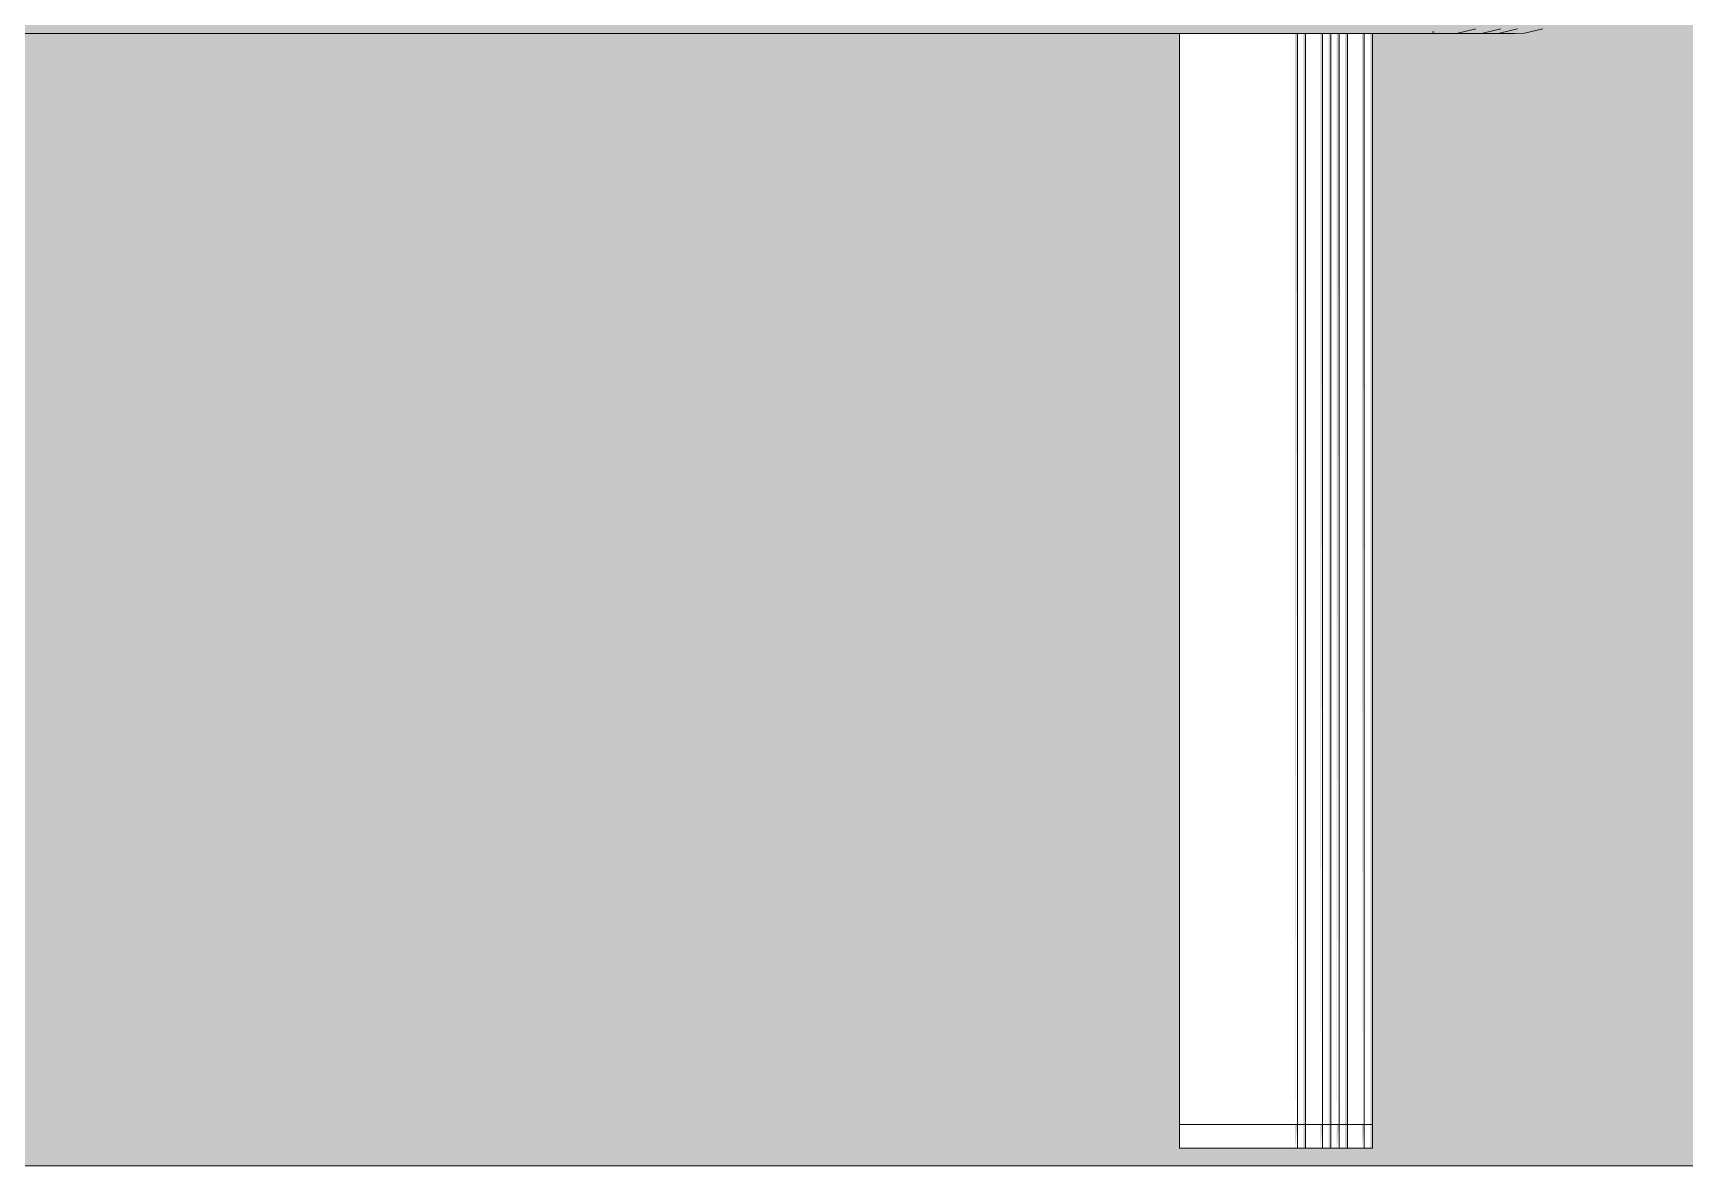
# Model space of a CAD drawing. Header units: millimetres. Extents: x -46169 to 174149, y -86316 to 18123.
# Drawn here: x 120033.7 to 120312.4, y -84457.9 to -84266.8 of the extents above; entities that cross this region are included whole.
import ezdxf

# ---------------------------------------------------------------- set-up
doc = ezdxf.new("R2010")
doc.units = ezdxf.units.MM
doc.header["$MEASUREMENT"] = 0
doc.linetypes.add('Wipeout_Contour', pattern=[1000, 0, -1000])
doc.layers.add('A04_A04_1_A-35-M_FFE_Sanitary_Pen_No__210', color=7, linetype='Continuous', lineweight=13, true_color=0xbae3f7)
doc.layers.add('A04_A04_1_New_A-35-M_FFE_Loose_Pen_No__64', color=7, linetype='Continuous', lineweight=20, true_color=0x606060)
doc.layers.add('A04_A04_1_A-95-P_Drawing_Pen_No__1', color=7, linetype='Continuous', lineweight=13)
doc.layers.add('A04_A04_1_New_A-20-M_Floor_Slab_Pen_No__1', color=7, linetype='Continuous', lineweight=13)
doc.layers.add('A04_A04_1_New_A-25-M_Wall_Int', color=7, linetype='Continuous')
doc.layers.add('A04_A04_1_New_A-35-M_FFE_Loose', color=7, linetype='Continuous')

msp = doc.modelspace()

# ---------------------------------------------------------------- wipeouts: each hides what was drawn before it
at = {"color": 254, "linetype": 'Wipeout_Contour', "lineweight": 0, "ltscale": 4403046.294925408}
msp.add_wipeout([(120227.07, -84266.92), (119755.01, -84266.92), (119755.01, -84457.92), (123475.25, -84457.92), (123475.25, -81407.92), (119755.01, -81407.92), (119755.01, -83688.64), (120283.73, -83688.64), (120285.3, -83688.73), (120288.36, -83689.43), (120291.18, -83690.79), (120293.63, -83692.75), (120295.59, -83695.2), (120296.95, -83698.03), (120297.65, -83701.1), (120297.74, -83702.67), (120297.73, -83703.99), (120297.75, -84251.13), (120297.74, -84252.92), (120297.65, -84254.48), (120296.96, -84257.54), (120295.6, -84260.37), (120293.64, -84262.82), (120291.19, -84264.77), (120288.37, -84266.13), (120285.31, -84266.83), (120283.65, -84266.92), (120259.66, -84266.92), (120259.66, -84454.92), (120227.07, -84454.92)], dxfattribs=at).dxf.layer = 'A04_A04_1_New_A-25-M_Wall_Int'

# ---------------------------------------------------------------- next in the draw order: hatches: boundary and pattern name
at = {"layer": 'A04_A04_1_A-35-M_FFE_Sanitary_Pen_No__210', "linetype": 'Continuous', "lineweight": 0, "true_color": 0x2e383d}
msp.add_hatch(color=250, dxfattribs=at).paths.add_polyline_path([(119762.03, -81412.92), (119762.03, -84457.92), (124593.47, -84457.92), (124593.47, -81412.92)])

# ---------------------------------------------------------------- next in the draw order: linework, layer by layer
at = {"layer": 'A04_A04_1_A-95-P_Drawing_Pen_No__1', "linetype": 'Continuous'}
msp.add_line((131120.23, -84457.92), (101134.2, -84457.92), dxfattribs=at)
at = {"layer": 'A04_A04_1_New_A-20-M_Floor_Slab_Pen_No__1', "linetype": 'Continuous'}
msp.add_line((126495.63, -84457.92), (108121.07, -84457.92), dxfattribs=at)
at = {"layer": 'A04_A04_1_New_A-35-M_FFE_Loose_Pen_No__64', "linetype": 'Continuous'}
for p, q in [((120269.89, -84266.54), (120269.9, -84266.92)), ((120269.9, -84266.92), (120270.9, -84266.92)), ((120272.46, -84266.92), (120270.9, -84266.92)), ((120272.46, -84266.92), (120274.03, -84266.83)), ((120274.15, -84266.92), (120272.46, -84266.92)), ((120274.03, -84266.83), (120277.08, -84266.13)), ((120274.15, -84266.92), (120274.14, -84266.8)), ((120274.15, -84266.92), (120275.15, -84266.92)), ((120275.15, -84266.92), (120276.71, -84266.92)), ((120276.71, -84266.92), (120278.28, -84266.83)), ((120276.93, -84266.92), (120276.71, -84266.92)), ((120276.93, -84266.92), (120277.93, -84266.92)), ((120279.49, -84266.92), (120277.93, -84266.92)), ((120278.28, -84266.83), (120281.33, -84266.13)), ((120279.49, -84266.92), (120281.06, -84266.83)), ((120281.18, -84266.92), (120279.49, -84266.92)), ((120281.06, -84266.83), (120284.12, -84266.13)), ((120281.18, -84266.92), (120281.18, -84266.8)), ((120281.18, -84266.92), (120282.18, -84266.92)), ((120282.18, -84266.92), (120283.74, -84266.92)), ((120283.74, -84266.92), (120285.31, -84266.83)), ((120285.31, -84266.83), (120288.37, -84266.13))]:
    msp.add_line(p, q, dxfattribs=at)

# ---------------------------------------------------------------- next in the draw order: wipeouts: each hides what was drawn before it
at = {"color": 254, "linetype": 'Wipeout_Contour', "lineweight": 0, "ltscale": 440823.449056}
msp.add_wipeout([(120246.98, -84454.92), (120246.98, -84450.92), (120246.6, -84454.92)], dxfattribs=at).dxf.layer = 'A04_A04_1_New_A-35-M_FFE_Loose'
at = {"color": 254, "linetype": 'Wipeout_Contour', "lineweight": 0, "ltscale": 440840.716936}
msp.add_wipeout([(120254.01, -84454.92), (120254.01, -84450.92), (120253.63, -84454.92)], dxfattribs=at).dxf.layer = 'A04_A04_1_New_A-35-M_FFE_Loose'
at = {"color": 254, "linetype": 'Wipeout_Contour', "lineweight": 0, "ltscale": 587802.247885}
msp.add_wipeout([(120258.26, -84454.92), (120259.28, -84454.92), (120259.28, -84450.92), (120258.26, -84450.92)], dxfattribs=at).dxf.layer = 'A04_A04_1_New_A-35-M_FFE_Loose'

# ---------------------------------------------------------------- next in the draw order: wipeouts: each hides what was drawn before it
at = {"color": 254, "linetype": 'Wipeout_Contour', "lineweight": 0, "ltscale": 587586.317932}
msp.add_wipeout([(120258.26, -84450.92), (120259.28, -84450.92), (120259.28, -84266.92), (120258.26, -84266.92)], dxfattribs=at).dxf.layer = 'A04_A04_1_New_A-35-M_FFE_Loose'
at = {"color": 254, "linetype": 'Wipeout_Contour', "lineweight": 0, "ltscale": 587760.618772}
msp.add_wipeout([(120246.6, -84454.92), (120246.6, -84450.92), (120245.51, -84450.92), (120245.51, -84454.92)], dxfattribs=at).dxf.layer = 'A04_A04_1_New_A-35-M_FFE_Loose'
at = {"color": 254, "linetype": 'Wipeout_Contour', "lineweight": 0, "ltscale": 587783.780618}
msp.add_wipeout([(120253.63, -84450.92), (120252.63, -84450.92), (120252.63, -84454.92), (120253.63, -84454.92)], dxfattribs=at).dxf.layer = 'A04_A04_1_New_A-35-M_FFE_Loose'

# ---------------------------------------------------------------- next in the draw order: linework, layer by layer
at = {"layer": 'A04_A04_1_New_A-35-M_FFE_Loose_Pen_No__64', "linetype": 'Continuous'}
for p, q in [((120259.66, -84450.92), (120259.66, -84266.92)), ((120259.66, -84454.92), (120259.66, -84450.92))]:
    msp.add_line(p, q, dxfattribs=at)

# ---------------------------------------------------------------- next in the draw order: wipeouts: each hides what was drawn before it
at = {"color": 254, "linetype": 'Wipeout_Contour', "lineweight": 0, "ltscale": 440730.449789}
msp.add_wipeout([(120254.01, -84450.92), (120254.01, -84266.92), (120253.63, -84450.92)], dxfattribs=at).dxf.layer = 'A04_A04_1_New_A-35-M_FFE_Loose'
at = {"color": 254, "linetype": 'Wipeout_Contour', "lineweight": 0, "ltscale": 587756.011443}
msp.add_wipeout([(120245.51, -84454.92), (120245.51, -84450.92), (120243.79, -84450.92), (120243.79, -84454.92)], dxfattribs=at).dxf.layer = 'A04_A04_1_New_A-35-M_FFE_Loose'
at = {"color": 254, "linetype": 'Wipeout_Contour', "lineweight": 0, "ltscale": 440851.14959}
msp.add_wipeout([(120258.26, -84454.92), (120258.26, -84450.92), (120257.88, -84454.92)], dxfattribs=at).dxf.layer = 'A04_A04_1_New_A-35-M_FFE_Loose'

# ---------------------------------------------------------------- next in the draw order: linework, layer by layer
at = {"layer": 'A04_A04_1_New_A-35-M_FFE_Loose_Pen_No__64', "linetype": 'Continuous'}
msp.add_line((120259.28, -84454.92), (120259.66, -84454.92), dxfattribs=at)

# ---------------------------------------------------------------- next in the draw order: wipeouts: each hides what was drawn before it
at = {"color": 254, "linetype": 'Wipeout_Contour', "lineweight": 0, "ltscale": 440713.177587}
msp.add_wipeout([(120246.98, -84450.92), (120246.98, -84266.92), (120246.6, -84450.92)], dxfattribs=at).dxf.layer = 'A04_A04_1_New_A-35-M_FFE_Loose'
at = {"color": 254, "linetype": 'Wipeout_Contour', "lineweight": 0, "ltscale": 587567.843873}
msp.add_wipeout([(120253.63, -84266.92), (120252.63, -84266.92), (120252.63, -84450.92), (120253.63, -84450.92)], dxfattribs=at).dxf.layer = 'A04_A04_1_New_A-35-M_FFE_Loose'
at = {"color": 254, "linetype": 'Wipeout_Contour', "lineweight": 0, "ltscale": 587749.54228}
msp.add_wipeout([(120243.79, -84454.92), (120243.79, -84450.92), (120241.56, -84450.92), (120241.56, -84454.92)], dxfattribs=at).dxf.layer = 'A04_A04_1_New_A-35-M_FFE_Loose'
at = {"color": 254, "linetype": 'Wipeout_Contour', "lineweight": 0, "ltscale": 587797.552873}
msp.add_wipeout([(120257.88, -84454.92), (120257.88, -84450.92), (120256.79, -84450.92), (120256.79, -84454.92)], dxfattribs=at).dxf.layer = 'A04_A04_1_New_A-35-M_FFE_Loose'

# ---------------------------------------------------------------- next in the draw order: linework, layer by layer
at = {"layer": 'A04_A04_1_New_A-35-M_FFE_Loose_Pen_No__64', "linetype": 'Continuous'}
for p, q in [((120245.51, -84454.92), (120243.79, -84454.92)), ((120258.26, -84454.92), (120259.28, -84454.92))]:
    msp.add_line(p, q, dxfattribs=at)

# ---------------------------------------------------------------- next in the draw order: wipeouts: each hides what was drawn before it
at = {"color": 254, "linetype": 'Wipeout_Contour', "lineweight": 0, "ltscale": 587544.673511}
msp.add_wipeout([(120246.6, -84450.92), (120246.6, -84266.92), (120245.51, -84266.92), (120245.51, -84450.92)], dxfattribs=at).dxf.layer = 'A04_A04_1_New_A-35-M_FFE_Loose'
at = {"color": 254, "linetype": 'Wipeout_Contour', "lineweight": 0, "ltscale": 587741.691097}
msp.add_wipeout([(120241.56, -84454.92), (120241.56, -84450.92), (120238.99, -84450.92), (120238.99, -84454.92)], dxfattribs=at).dxf.layer = 'A04_A04_1_New_A-35-M_FFE_Loose'
at = {"color": 254, "linetype": 'Wipeout_Contour', "lineweight": 0, "ltscale": 587779.223651}
msp.add_wipeout([(120252.25, -84450.92), (120251.23, -84450.92), (120251.23, -84454.92), (120252.25, -84454.92)], dxfattribs=at).dxf.layer = 'A04_A04_1_New_A-35-M_FFE_Loose'
at = {"color": 254, "linetype": 'Wipeout_Contour', "lineweight": 0, "ltscale": 587793.506785}
msp.add_wipeout([(120256.79, -84450.92), (120255.41, -84450.92), (120255.41, -84454.92), (120256.79, -84454.92)], dxfattribs=at).dxf.layer = 'A04_A04_1_New_A-35-M_FFE_Loose'

# ---------------------------------------------------------------- next in the draw order: linework, layer by layer
at = {"layer": 'A04_A04_1_New_A-35-M_FFE_Loose_Pen_No__64', "linetype": 'Continuous'}
for p, q in [((120243.79, -84454.92), (120241.56, -84454.92)), ((120257.88, -84454.92), (120256.79, -84454.92)), ((120258.26, -84454.92), (120257.88, -84454.92))]:
    msp.add_line(p, q, dxfattribs=at)

# ---------------------------------------------------------------- next in the draw order: wipeouts: each hides what was drawn before it
at = {"color": 254, "linetype": 'Wipeout_Contour', "lineweight": 0, "ltscale": 587540.064488}
msp.add_wipeout([(120245.51, -84450.92), (120245.51, -84266.92), (120243.79, -84266.92), (120243.79, -84450.92)], dxfattribs=at).dxf.layer = 'A04_A04_1_New_A-35-M_FFE_Loose'
at = {"color": 254, "linetype": 'Wipeout_Contour', "lineweight": 0, "ltscale": 587563.285233}
msp.add_wipeout([(120252.25, -84266.92), (120251.23, -84266.92), (120251.23, -84450.92), (120252.25, -84450.92)], dxfattribs=at).dxf.layer = 'A04_A04_1_New_A-35-M_FFE_Loose'
at = {"color": 254, "linetype": 'Wipeout_Contour', "lineweight": 0, "ltscale": 440740.885055}
msp.add_wipeout([(120258.26, -84450.92), (120258.26, -84266.92), (120257.88, -84450.92)], dxfattribs=at).dxf.layer = 'A04_A04_1_New_A-35-M_FFE_Loose'
at = {"color": 254, "linetype": 'Wipeout_Contour', "lineweight": 0, "ltscale": 587733.0402}
msp.add_wipeout([(120238.99, -84454.92), (120238.99, -84450.92), (120236.27, -84450.92), (120236.27, -84454.92)], dxfattribs=at).dxf.layer = 'A04_A04_1_New_A-35-M_FFE_Loose'

# ---------------------------------------------------------------- next in the draw order: linework, layer by layer
at = {"layer": 'A04_A04_1_New_A-35-M_FFE_Loose_Pen_No__64', "linetype": 'Continuous'}
for p, q in [((120259.28, -84450.92), (120259.66, -84450.92)), ((120241.56, -84454.92), (120238.99, -84454.92))]:
    msp.add_line(p, q, dxfattribs=at)

# ---------------------------------------------------------------- next in the draw order: wipeouts: each hides what was drawn before it
at = {"color": 254, "linetype": 'Wipeout_Contour', "lineweight": 0, "ltscale": 587533.592947}
msp.add_wipeout([(120243.79, -84450.92), (120243.79, -84266.92), (120241.56, -84266.92), (120241.56, -84450.92)], dxfattribs=at).dxf.layer = 'A04_A04_1_New_A-35-M_FFE_Loose'
at = {"color": 254, "linetype": 'Wipeout_Contour', "lineweight": 0, "ltscale": 587581.621191}
msp.add_wipeout([(120257.88, -84450.92), (120257.88, -84266.92), (120256.79, -84266.92), (120256.79, -84450.92)], dxfattribs=at).dxf.layer = 'A04_A04_1_New_A-35-M_FFE_Loose'
at = {"color": 254, "linetype": 'Wipeout_Contour', "lineweight": 0, "ltscale": 587724.231197}
msp.add_wipeout([(120236.27, -84454.92), (120236.27, -84450.92), (120233.61, -84450.92), (120233.61, -84454.92)], dxfattribs=at).dxf.layer = 'A04_A04_1_New_A-35-M_FFE_Loose'
at = {"color": 254, "linetype": 'Wipeout_Contour', "lineweight": 0, "ltscale": 440833.881508}
msp.add_wipeout([(120251.23, -84454.92), (120251.23, -84450.92), (120250.85, -84454.92)], dxfattribs=at).dxf.layer = 'A04_A04_1_New_A-35-M_FFE_Loose'

# ---------------------------------------------------------------- next in the draw order: linework, layer by layer
at = {"layer": 'A04_A04_1_New_A-35-M_FFE_Loose_Pen_No__64', "linetype": 'Continuous'}
for p, q in [((120258.26, -84450.92), (120258.26, -84266.92)), ((120245.51, -84450.92), (120243.79, -84450.92)), ((120258.26, -84450.92), (120259.28, -84450.92)), ((120258.26, -84454.92), (120258.26, -84450.92)), ((120238.99, -84454.92), (120236.27, -84454.92))]:
    msp.add_line(p, q, dxfattribs=at)

# ---------------------------------------------------------------- next in the draw order: wipeouts: each hides what was drawn before it
at = {"color": 254, "linetype": 'Wipeout_Contour', "lineweight": 0, "ltscale": 587525.738876}
msp.add_wipeout([(120241.56, -84450.92), (120241.56, -84266.92), (120238.99, -84266.92), (120238.99, -84450.92)], dxfattribs=at).dxf.layer = 'A04_A04_1_New_A-35-M_FFE_Loose'
at = {"color": 254, "linetype": 'Wipeout_Contour', "lineweight": 0, "ltscale": 587577.573619}
msp.add_wipeout([(120256.79, -84266.92), (120255.41, -84266.92), (120255.41, -84450.92), (120256.79, -84450.92)], dxfattribs=at).dxf.layer = 'A04_A04_1_New_A-35-M_FFE_Loose'
at = {"color": 254, "linetype": 'Wipeout_Contour', "lineweight": 0, "ltscale": 587715.917408}
msp.add_wipeout([(120233.61, -84454.92), (120233.61, -84450.92), (120231.19, -84450.92), (120231.19, -84454.92)], dxfattribs=at).dxf.layer = 'A04_A04_1_New_A-35-M_FFE_Loose'
at = {"color": 254, "linetype": 'Wipeout_Contour', "lineweight": 0, "ltscale": 587774.52873}
msp.add_wipeout([(120250.85, -84454.92), (120250.85, -84450.92), (120249.76, -84450.92), (120249.76, -84454.92)], dxfattribs=at).dxf.layer = 'A04_A04_1_New_A-35-M_FFE_Loose'

# ---------------------------------------------------------------- next in the draw order: linework, layer by layer
at = {"layer": 'A04_A04_1_New_A-35-M_FFE_Loose_Pen_No__64', "linetype": 'Continuous'}
for p, q in [((120243.79, -84450.92), (120241.56, -84450.92)), ((120257.88, -84450.92), (120256.79, -84450.92)), ((120258.26, -84450.92), (120257.88, -84450.92)), ((120236.27, -84454.92), (120233.61, -84454.92)), ((120251.23, -84454.92), (120252.25, -84454.92))]:
    msp.add_line(p, q, dxfattribs=at)

# ---------------------------------------------------------------- next in the draw order: wipeouts: each hides what was drawn before it
at = {"color": 254, "linetype": 'Wipeout_Contour', "lineweight": 0, "ltscale": 587517.084799}
msp.add_wipeout([(120238.99, -84450.92), (120238.99, -84266.92), (120236.27, -84266.92), (120236.27, -84450.92)], dxfattribs=at).dxf.layer = 'A04_A04_1_New_A-35-M_FFE_Loose'
at = {"color": 254, "linetype": 'Wipeout_Contour', "lineweight": 0, "ltscale": 587708.715412}
msp.add_wipeout([(120231.19, -84454.92), (120231.19, -84450.92), (120229.21, -84450.92), (120229.21, -84454.92)], dxfattribs=at).dxf.layer = 'A04_A04_1_New_A-35-M_FFE_Loose'
at = {"color": 254, "linetype": 'Wipeout_Contour', "lineweight": 0, "ltscale": 587770.482719}
msp.add_wipeout([(120249.76, -84450.92), (120248.38, -84450.92), (120248.38, -84454.92), (120249.76, -84454.92)], dxfattribs=at).dxf.layer = 'A04_A04_1_New_A-35-M_FFE_Loose'
at = {"color": 254, "linetype": 'Wipeout_Contour', "lineweight": 0, "ltscale": 587788.337603}
msp.add_wipeout([(120254.01, -84454.92), (120255.03, -84454.92), (120255.03, -84450.92), (120254.01, -84450.92)], dxfattribs=at).dxf.layer = 'A04_A04_1_New_A-35-M_FFE_Loose'

# ---------------------------------------------------------------- next in the draw order: linework, layer by layer
at = {"layer": 'A04_A04_1_New_A-35-M_FFE_Loose_Pen_No__64', "linetype": 'Continuous'}
for p, q in [((120241.56, -84450.92), (120238.99, -84450.92)), ((120233.61, -84454.92), (120231.19, -84454.92)), ((120250.85, -84454.92), (120249.76, -84454.92)), ((120251.23, -84454.92), (120250.85, -84454.92)), ((120252.25, -84454.92), (120252.63, -84454.92)), ((120253.63, -84454.92), (120252.63, -84454.92)), ((120254.01, -84454.92), (120253.63, -84454.92)), ((120254.01, -84454.92), (120255.03, -84454.92)), ((120255.03, -84454.92), (120255.41, -84454.92)), ((120256.79, -84454.92), (120255.41, -84454.92))]:
    msp.add_line(p, q, dxfattribs=at)

# ---------------------------------------------------------------- next in the draw order: wipeouts: each hides what was drawn before it
at = {"color": 254, "linetype": 'Wipeout_Contour', "lineweight": 0, "ltscale": 587508.272557}
msp.add_wipeout([(120236.27, -84450.92), (120236.27, -84266.92), (120233.61, -84266.92), (120233.61, -84450.92)], dxfattribs=at).dxf.layer = 'A04_A04_1_New_A-35-M_FFE_Loose'
at = {"color": 254, "linetype": 'Wipeout_Contour', "lineweight": 0, "ltscale": 440723.612651}
msp.add_wipeout([(120251.23, -84450.92), (120251.23, -84266.92), (120250.85, -84450.92)], dxfattribs=at).dxf.layer = 'A04_A04_1_New_A-35-M_FFE_Loose'
at = {"color": 254, "linetype": 'Wipeout_Contour', "lineweight": 0, "ltscale": 587572.402536}
msp.add_wipeout([(120254.01, -84450.92), (120255.03, -84450.92), (120255.03, -84266.92), (120254.01, -84266.92)], dxfattribs=at).dxf.layer = 'A04_A04_1_New_A-35-M_FFE_Loose'
at = {"color": 254, "linetype": 'Wipeout_Contour', "lineweight": 0, "ltscale": 587703.159325}
msp.add_wipeout([(120229.21, -84454.92), (120229.21, -84450.92), (120227.8, -84450.92), (120227.8, -84454.92)], dxfattribs=at).dxf.layer = 'A04_A04_1_New_A-35-M_FFE_Loose'

# ---------------------------------------------------------------- next in the draw order: linework, layer by layer
at = {"layer": 'A04_A04_1_New_A-35-M_FFE_Loose_Pen_No__64', "linetype": 'Continuous'}
for p, q in [((120252.63, -84450.92), (120252.63, -84266.92)), ((120254.01, -84450.92), (120254.01, -84266.92)), ((120255.41, -84450.92), (120255.41, -84266.92)), ((120238.99, -84450.92), (120236.27, -84450.92)), ((120252.25, -84450.92), (120252.63, -84450.92)), ((120253.63, -84450.92), (120252.63, -84450.92)), ((120252.63, -84454.92), (120252.63, -84450.92)), ((120254.01, -84450.92), (120253.63, -84450.92)), ((120254.01, -84454.92), (120254.01, -84450.92)), ((120254.01, -84450.92), (120255.03, -84450.92)), ((120255.03, -84450.92), (120255.41, -84450.92)), ((120256.79, -84450.92), (120255.41, -84450.92)), ((120255.41, -84454.92), (120255.41, -84450.92)), ((120231.19, -84454.92), (120229.21, -84454.92))]:
    msp.add_line(p, q, dxfattribs=at)

# ---------------------------------------------------------------- next in the draw order: wipeouts: each hides what was drawn before it
at = {"color": 254, "linetype": 'Wipeout_Contour', "lineweight": 0, "ltscale": 587499.95571}
msp.add_wipeout([(120233.61, -84450.92), (120233.61, -84266.92), (120231.19, -84266.92), (120231.19, -84450.92)], dxfattribs=at).dxf.layer = 'A04_A04_1_New_A-35-M_FFE_Loose'
at = {"color": 254, "linetype": 'Wipeout_Contour', "lineweight": 0, "ltscale": 587558.588583}
msp.add_wipeout([(120250.85, -84450.92), (120250.85, -84266.92), (120249.76, -84266.92), (120249.76, -84450.92)], dxfattribs=at).dxf.layer = 'A04_A04_1_New_A-35-M_FFE_Loose'
at = {"color": 254, "linetype": 'Wipeout_Contour', "lineweight": 0, "ltscale": 587699.661192}
msp.add_wipeout([(120227.8, -84454.92), (120227.8, -84450.92), (120227.07, -84450.92), (120227.07, -84454.92)], dxfattribs=at).dxf.layer = 'A04_A04_1_New_A-35-M_FFE_Loose'

# ---------------------------------------------------------------- next in the draw order: linework, layer by layer
at = {"layer": 'A04_A04_1_New_A-35-M_FFE_Loose_Pen_No__64', "linetype": 'Continuous'}
for p, q in [((120251.23, -84450.92), (120251.23, -84266.92)), ((120236.27, -84450.92), (120233.61, -84450.92)), ((120251.23, -84450.92), (120252.25, -84450.92)), ((120251.23, -84454.92), (120251.23, -84450.92)), ((120227.8, -84454.92), (120227.07, -84454.92)), ((120229.21, -84454.92), (120227.8, -84454.92))]:
    msp.add_line(p, q, dxfattribs=at)

# ---------------------------------------------------------------- next in the draw order: wipeouts: each hides what was drawn before it
at = {"color": 254, "linetype": 'Wipeout_Contour', "lineweight": 0, "ltscale": 587492.751066}
msp.add_wipeout([(120231.19, -84450.92), (120231.19, -84266.92), (120229.21, -84266.92), (120229.21, -84450.92)], dxfattribs=at).dxf.layer = 'A04_A04_1_New_A-35-M_FFE_Loose'
at = {"color": 254, "linetype": 'Wipeout_Contour', "lineweight": 0, "ltscale": 587554.541089}
msp.add_wipeout([(120249.76, -84266.92), (120248.38, -84266.92), (120248.38, -84450.92), (120249.76, -84450.92)], dxfattribs=at).dxf.layer = 'A04_A04_1_New_A-35-M_FFE_Loose'

# ---------------------------------------------------------------- next in the draw order: linework, layer by layer
at = {"layer": 'A04_A04_1_New_A-35-M_FFE_Loose_Pen_No__64', "linetype": 'Continuous'}
for p, q in [((120233.61, -84450.92), (120231.19, -84450.92)), ((120250.85, -84450.92), (120249.76, -84450.92)), ((120251.23, -84450.92), (120250.85, -84450.92))]:
    msp.add_line(p, q, dxfattribs=at)

# ---------------------------------------------------------------- next in the draw order: wipeouts: each hides what was drawn before it
at = {"color": 254, "linetype": 'Wipeout_Contour', "lineweight": 0, "ltscale": 587487.192936}
msp.add_wipeout([(120229.21, -84450.92), (120229.21, -84266.92), (120227.8, -84266.92), (120227.8, -84450.92)], dxfattribs=at).dxf.layer = 'A04_A04_1_New_A-35-M_FFE_Loose'
at = {"color": 254, "linetype": 'Wipeout_Contour', "lineweight": 0, "ltscale": 587765.313638}
msp.add_wipeout([(120246.98, -84454.92), (120248, -84454.92), (120248, -84450.92), (120246.98, -84450.92)], dxfattribs=at).dxf.layer = 'A04_A04_1_New_A-35-M_FFE_Loose'

# ---------------------------------------------------------------- next in the draw order: linework, layer by layer
at = {"layer": 'A04_A04_1_New_A-35-M_FFE_Loose_Pen_No__64', "linetype": 'Continuous'}
for p, q in [((120231.19, -84450.92), (120229.21, -84450.92)), ((120246.6, -84454.92), (120245.51, -84454.92)), ((120246.98, -84454.92), (120246.6, -84454.92)), ((120246.98, -84454.92), (120248, -84454.92)), ((120248, -84454.92), (120248.38, -84454.92)), ((120249.76, -84454.92), (120248.38, -84454.92))]:
    msp.add_line(p, q, dxfattribs=at)

# ---------------------------------------------------------------- next in the draw order: wipeouts: each hides what was drawn before it
at = {"color": 254, "linetype": 'Wipeout_Contour', "lineweight": 0, "ltscale": 587483.693516}
msp.add_wipeout([(120227.8, -84450.92), (120227.8, -84266.92), (120227.07, -84266.92), (120227.07, -84450.92)], dxfattribs=at).dxf.layer = 'A04_A04_1_New_A-35-M_FFE_Loose'
at = {"color": 254, "linetype": 'Wipeout_Contour', "lineweight": 0, "ltscale": 587549.370106}
msp.add_wipeout([(120246.98, -84450.92), (120248, -84450.92), (120248, -84266.92), (120246.98, -84266.92)], dxfattribs=at).dxf.layer = 'A04_A04_1_New_A-35-M_FFE_Loose'

# ---------------------------------------------------------------- next in the draw order: linework, layer by layer
at = {"layer": 'A04_A04_1_New_A-35-M_FFE_Loose_Pen_No__64', "linetype": 'Continuous'}
for p, q in [((120269.9, -84266.92), (118499.9, -84266.92)), ((120227.07, -84450.92), (120227.07, -84266.92)), ((120246.98, -84450.92), (120246.98, -84266.92)), ((120248.38, -84450.92), (120248.38, -84266.92)), ((120227.8, -84450.92), (120227.07, -84450.92)), ((120227.07, -84454.92), (120227.07, -84450.92)), ((120229.21, -84450.92), (120227.8, -84450.92)), ((120246.6, -84450.92), (120245.51, -84450.92)), ((120246.98, -84450.92), (120246.6, -84450.92)), ((120246.98, -84454.92), (120246.98, -84450.92)), ((120246.98, -84450.92), (120248, -84450.92)), ((120248, -84450.92), (120248.38, -84450.92)), ((120249.76, -84450.92), (120248.38, -84450.92)), ((120248.38, -84454.92), (120248.38, -84450.92))]:
    msp.add_line(p, q, dxfattribs=at)

doc.saveas('drawing.dxf')
